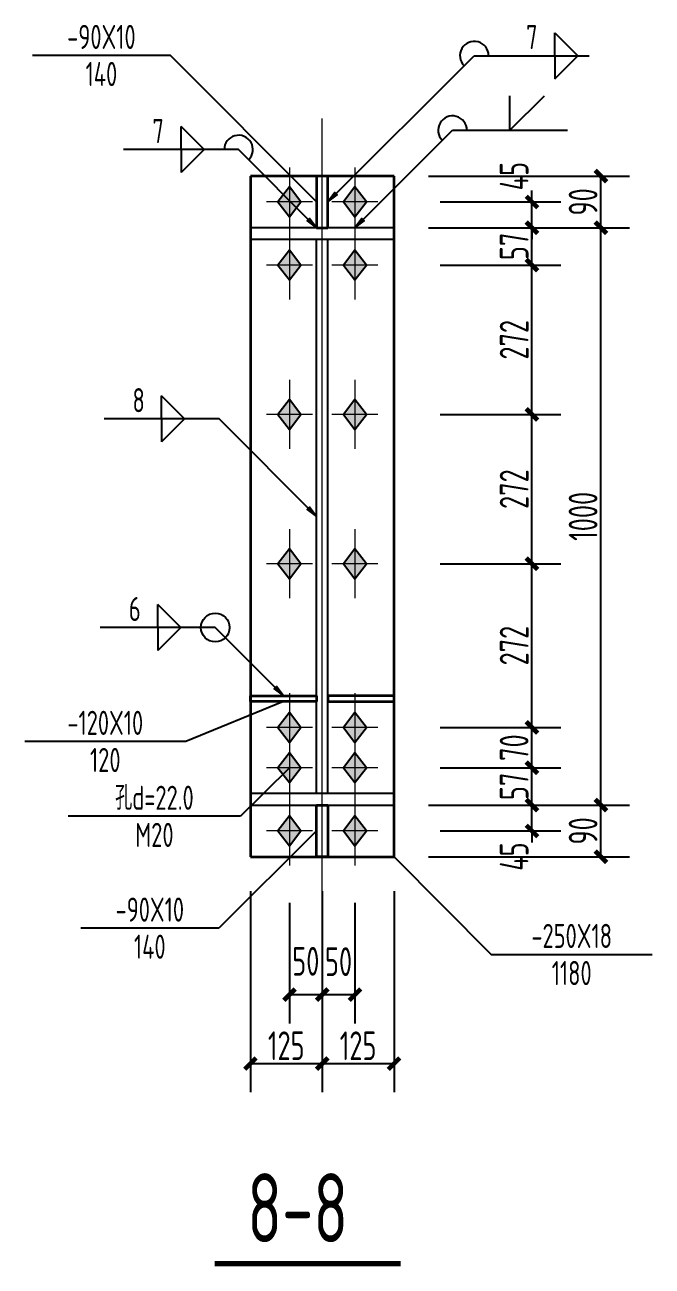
# Model space of a CAD drawing. Extents: x 69728788 to 150676229, y 15322671 to 43663798.
# Drawn here: x 75280707 to 75286166, y 19627183 to 19637987 of the extents above; entities that cross this region are included whole.
import ezdxf
from ezdxf.enums import TextEntityAlignment as Align

# ---------------------------------------------------------------- set-up
doc = ezdxf.new("R2010")
doc.units = 0
doc.header["$LTSCALE"] = 1000
doc.header["$MEASUREMENT"] = 0
doc.linetypes.add('线型6', pattern=[8.75, 5, -1.25, 1.25, -1.25])
doc.layers.get('0').update_dxf_attribs({"linetype": 'CONTINUOUS'})
doc.layers.get('DEFPOINTS').update_dxf_attribs({"linetype": 'CONTINUOUS'})
for name, color, linetype in [('10', 7, 'CONTINUOUS'), ('尺寸标注', 253, 'CONTINUOUS'), ('焊缝标注', 253, 'CONTINUOUS'), ('螺栓孔标注', 253, 'CONTINUOUS'), ('钢板标注', 253, 'CONTINUOUS')]:
    doc.layers.add(name, color=color, linetype=linetype)
doc.layers.add('20', color=2, linetype='CONTINUOUS', lineweight=35)
doc.styles.add('PkpmHz', font='Pkpmeng', dxfattribs={"width": 0.7, "bigfont": 'hztxt'})
doc.styles.add('TSSD_Rein', font='atssdeng.shx', dxfattribs={"width": 0.7, "bigfont": 'atssdchn.shx'})
doc.dimstyles.new('Pkpm_1.00', dxfattribs={"dimtxt": 250, "dimasz": 100, "dimexe": 250, "dimexo": 0.0625, "dimgap": 30, "dimtad": 1, "dimdec": 0, "dimrnd": 5, "dimzin": 0, "dimdsep": 46, "dimtxsty": 'PkpmHz', "dimblk1": 'ARCHTICK', "dimblk2": 'ARCHTICK', "dimsah": 1, "dimcen": 0.09, "dimadec": 0, "dimazin": 0, "dimtfac": 1, "dimtdec": 0, "dimtmove": 2, "dimatfit": 1, "dimfxl": 1, "dimtolj": 1, "dimtzin": 0, "dimarcsym": 0})

# ---------------------------------------------------------------- blocks, each defined once
blk = doc.blocks.new('_ArchTick')
at = {"color": 0, "linetype": 'ByBlock', "const_width": 0.4}
blk.add_lwpolyline([(-0.5, -0.5), (0.5, 0.5)], dxfattribs=at)
blk = doc.blocks.new('*D911')
at = {"layer": 'DEFPOINTS', "color": 0, "linetype": 'Continuous'}
for p in [(75283920, 19636446), (75285120, 19636446), (75283920, 19636221)]:
    blk.add_point(p, dxfattribs=at)
at = {"layer": '尺寸标注', "color": 0, "linetype": 'Continuous', "lineweight": -2}
for p, q in [((75285120, 19636446), (75285120, 19636546)), ((75284320, 19636446), (75285370, 19636446)), ((75285120, 19636221), (75285120, 19636446)), ((75284320, 19636221), (75285370, 19636221)), ((75285120, 19636221), (75285120, 19636121))]:
    blk.add_line(p, q, dxfattribs=at)
at = {"layer": '尺寸标注', "color": 0, "linetype": 'Continuous', "lineweight": -2, "xscale": 100, "yscale": 100, "zscale": 100}
for p, rotation in [((75285120, 19636446), 270), ((75285120, 19636221), 90)]:
    blk.add_blockref('_ArchTick', p, dxfattribs=dict(at, rotation=rotation))
at = {"layer": '尺寸标注', "color": 0, "linetype": 'Continuous', "insert": (75284965, 19636670), "char_height": 250, "attachment_point": 5, "rotation": 90, "style": 'PkpmHz'}
blk.add_mtext('\\A1;45', dxfattribs=at)
blk = doc.blocks.new('*D912')
at = {"layer": 'DEFPOINTS', "color": 0, "linetype": 'Continuous'}
for p in [(75283920, 19636221), (75285120, 19636221), (75283920, 19635896)]:
    blk.add_point(p, dxfattribs=at)
at = {"layer": '尺寸标注', "color": 0, "linetype": 'Continuous', "lineweight": -2}
for p, q in [((75284320, 19636221), (75285370, 19636221)), ((75285120, 19635896), (75285120, 19636221)), ((75284320, 19635896), (75285370, 19635896))]:
    blk.add_line(p, q, dxfattribs=at)
at = {"layer": '尺寸标注', "color": 0, "linetype": 'Continuous', "lineweight": -2, "xscale": 100, "yscale": 100, "zscale": 100}
for p, rotation in [((75285120, 19636221), 90), ((75285120, 19635896), 270)]:
    blk.add_blockref('_ArchTick', p, dxfattribs=dict(at, rotation=rotation))
at = {"layer": '尺寸标注', "color": 0, "linetype": 'Continuous', "insert": (75284965, 19636059), "char_height": 250, "attachment_point": 5, "rotation": 90, "style": 'PkpmHz'}
blk.add_mtext('\\A1;57', dxfattribs=at)
blk = doc.blocks.new('*D913')
at = {"layer": 'DEFPOINTS', "color": 0, "linetype": 'Continuous'}
for p in [(75283920, 19631196), (75285120, 19631196), (75283920, 19630971)]:
    blk.add_point(p, dxfattribs=at)
at = {"layer": '尺寸标注', "color": 0, "linetype": 'Continuous', "lineweight": -2}
for p, q in [((75285120, 19631196), (75285120, 19631296)), ((75284320, 19631196), (75285370, 19631196)), ((75285120, 19630971), (75285120, 19631196)), ((75284320, 19630971), (75285370, 19630971)), ((75285120, 19630971), (75285120, 19630871))]:
    blk.add_line(p, q, dxfattribs=at)
at = {"layer": '尺寸标注', "color": 0, "linetype": 'Continuous', "lineweight": -2, "xscale": 100, "yscale": 100, "zscale": 100}
for p, rotation in [((75285120, 19631196), 270), ((75285120, 19630971), 90)]:
    blk.add_blockref('_ArchTick', p, dxfattribs=dict(at, rotation=rotation))
at = {"layer": '尺寸标注', "color": 0, "linetype": 'Continuous', "insert": (75284965, 19630748), "char_height": 250, "attachment_point": 5, "rotation": 90, "style": 'PkpmHz'}
blk.add_mtext('\\A1;45', dxfattribs=at)
blk = doc.blocks.new('*D914')
at = {"layer": 'DEFPOINTS', "color": 0, "linetype": 'Continuous'}
for p in [(75283920, 19631521), (75285120, 19631521), (75283920, 19631196)]:
    blk.add_point(p, dxfattribs=at)
at = {"layer": '尺寸标注', "color": 0, "linetype": 'Continuous', "lineweight": -2}
for p, q in [((75284320, 19631521), (75285370, 19631521)), ((75285120, 19631196), (75285120, 19631521)), ((75284320, 19631196), (75285370, 19631196))]:
    blk.add_line(p, q, dxfattribs=at)
at = {"layer": '尺寸标注', "color": 0, "linetype": 'Continuous', "lineweight": -2, "xscale": 100, "yscale": 100, "zscale": 100}
for p, rotation in [((75285120, 19631521), 90), ((75285120, 19631196), 270)]:
    blk.add_blockref('_ArchTick', p, dxfattribs=dict(at, rotation=rotation))
at = {"layer": '尺寸标注', "color": 0, "linetype": 'Continuous', "insert": (75284965, 19631359), "char_height": 250, "attachment_point": 5, "rotation": 90, "style": 'PkpmHz'}
blk.add_mtext('\\A1;57', dxfattribs=at)
blk = doc.blocks.new('*D915')
at = {"layer": 'DEFPOINTS', "color": 0, "linetype": 'Continuous'}
for p in [(75283920, 19631871), (75285120, 19631871), (75283920, 19631521)]:
    blk.add_point(p, dxfattribs=at)
at = {"layer": '尺寸标注', "color": 0, "linetype": 'Continuous', "lineweight": -2}
for p, q in [((75284320, 19631871), (75285370, 19631871)), ((75285120, 19631521), (75285120, 19631871)), ((75284320, 19631521), (75285370, 19631521))]:
    blk.add_line(p, q, dxfattribs=at)
at = {"layer": '尺寸标注', "color": 0, "linetype": 'Continuous', "lineweight": -2, "xscale": 100, "yscale": 100, "zscale": 100}
for p, rotation in [((75285120, 19631871), 90), ((75285120, 19631521), 270)]:
    blk.add_blockref('_ArchTick', p, dxfattribs=dict(at, rotation=rotation))
at = {"layer": '尺寸标注', "color": 0, "linetype": 'Continuous', "insert": (75284965, 19631696), "char_height": 250, "attachment_point": 5, "rotation": 90, "style": 'PkpmHz'}
blk.add_mtext('\\A1;70', dxfattribs=at)
blk = doc.blocks.new('*D916')
at = {"layer": 'DEFPOINTS', "color": 0, "linetype": 'Continuous'}
for p in [(75283920, 19635896), (75285120, 19635896), (75283920, 19634596)]:
    blk.add_point(p, dxfattribs=at)
at = {"layer": '尺寸标注', "color": 0, "linetype": 'Continuous', "lineweight": -2}
for p, q in [((75284320, 19635896), (75285370, 19635896)), ((75285120, 19634596), (75285120, 19635896)), ((75284320, 19634596), (75285370, 19634596))]:
    blk.add_line(p, q, dxfattribs=at)
at = {"layer": '尺寸标注', "color": 0, "linetype": 'Continuous', "lineweight": -2, "xscale": 100, "yscale": 100, "zscale": 100}
for p, rotation in [((75285120, 19635896), 90), ((75285120, 19634596), 270)]:
    blk.add_blockref('_ArchTick', p, dxfattribs=dict(at, rotation=rotation))
at = {"layer": '尺寸标注', "color": 0, "linetype": 'Continuous', "insert": (75284965, 19635246), "char_height": 250, "attachment_point": 5, "rotation": 90, "style": 'PkpmHz'}
blk.add_mtext('\\A1;272', dxfattribs=at)
blk = doc.blocks.new('*D917')
at = {"layer": 'DEFPOINTS', "color": 0, "linetype": 'Continuous'}
for p in [(75283920, 19634596), (75285120, 19634596), (75283920, 19633296)]:
    blk.add_point(p, dxfattribs=at)
at = {"layer": '尺寸标注', "color": 0, "linetype": 'Continuous', "lineweight": -2}
for p, q in [((75284320, 19634596), (75285370, 19634596)), ((75285120, 19633296), (75285120, 19634596)), ((75284320, 19633296), (75285370, 19633296))]:
    blk.add_line(p, q, dxfattribs=at)
at = {"layer": '尺寸标注', "color": 0, "linetype": 'Continuous', "lineweight": -2, "xscale": 100, "yscale": 100, "zscale": 100}
for p, rotation in [((75285120, 19634596), 90), ((75285120, 19633296), 270)]:
    blk.add_blockref('_ArchTick', p, dxfattribs=dict(at, rotation=rotation))
at = {"layer": '尺寸标注', "color": 0, "linetype": 'Continuous', "insert": (75284965, 19633946), "char_height": 250, "attachment_point": 5, "rotation": 90, "style": 'PkpmHz'}
blk.add_mtext('\\A1;272', dxfattribs=at)
blk = doc.blocks.new('*D918')
at = {"layer": 'DEFPOINTS', "color": 0, "linetype": 'Continuous'}
for p in [(75283920, 19633296), (75285120, 19633296), (75283920, 19631871)]:
    blk.add_point(p, dxfattribs=at)
at = {"layer": '尺寸标注', "color": 0, "linetype": 'Continuous', "lineweight": -2}
for p, q in [((75284320, 19633296), (75285370, 19633296)), ((75285120, 19631871), (75285120, 19633296)), ((75284320, 19631871), (75285370, 19631871))]:
    blk.add_line(p, q, dxfattribs=at)
at = {"layer": '尺寸标注', "color": 0, "linetype": 'Continuous', "lineweight": -2, "xscale": 100, "yscale": 100, "zscale": 100}
for p, rotation in [((75285120, 19633296), 90), ((75285120, 19631871), 270)]:
    blk.add_blockref('_ArchTick', p, dxfattribs=dict(at, rotation=rotation))
at = {"layer": '尺寸标注', "color": 0, "linetype": 'Continuous', "insert": (75284965, 19632584), "char_height": 250, "attachment_point": 5, "rotation": 90, "style": 'PkpmHz'}
blk.add_mtext('\\A1;272', dxfattribs=at)
blk = doc.blocks.new('*D919')
at = {"layer": 'DEFPOINTS', "color": 0, "linetype": 'Continuous'}
for p in [(75283010, 19630746), (75283295, 19630746), (75283295, 19629546)]:
    blk.add_point(p, dxfattribs=at)
at = {"layer": '尺寸标注', "color": 0, "linetype": 'Continuous', "lineweight": -2}
for p, q in [((75283010, 19630346), (75283010, 19629296)), ((75283295, 19630346), (75283295, 19629296)), ((75283010, 19629546), (75283295, 19629546))]:
    blk.add_line(p, q, dxfattribs=at)
at = {"layer": '尺寸标注', "color": 0, "linetype": 'Continuous', "lineweight": -2, "xscale": 100, "yscale": 100, "zscale": 100, "rotation": 180}
blk.add_blockref('_ArchTick', (75283010, 19629546), dxfattribs=at)
at = {"layer": '尺寸标注', "color": 0, "linetype": 'Continuous', "lineweight": -2, "xscale": 100, "yscale": 100, "zscale": 100}
blk.add_blockref('_ArchTick', (75283295, 19629546), dxfattribs=at)
at = {"layer": '尺寸标注', "color": 0, "linetype": 'Continuous', "insert": (75283152, 19629836), "char_height": 250, "attachment_point": 5, "style": 'PkpmHz'}
blk.add_mtext('\\A1;50', dxfattribs=at)
blk = doc.blocks.new('*D920')
at = {"layer": 'DEFPOINTS', "color": 0, "linetype": 'Continuous'}
for p in [(75283295, 19630746), (75283580, 19630746), (75283580, 19629546)]:
    blk.add_point(p, dxfattribs=at)
at = {"layer": '尺寸标注', "color": 0, "linetype": 'Continuous', "lineweight": -2}
for p, q in [((75283295, 19630346), (75283295, 19629296)), ((75283580, 19630346), (75283580, 19629296)), ((75283295, 19629546), (75283580, 19629546))]:
    blk.add_line(p, q, dxfattribs=at)
at = {"layer": '尺寸标注', "color": 0, "linetype": 'Continuous', "lineweight": -2, "xscale": 100, "yscale": 100, "zscale": 100, "rotation": 180}
blk.add_blockref('_ArchTick', (75283295, 19629546), dxfattribs=at)
at = {"layer": '尺寸标注', "color": 0, "linetype": 'Continuous', "lineweight": -2, "xscale": 100, "yscale": 100, "zscale": 100}
blk.add_blockref('_ArchTick', (75283580, 19629546), dxfattribs=at)
at = {"layer": '尺寸标注', "color": 0, "linetype": 'Continuous', "insert": (75283437, 19629833), "char_height": 250, "attachment_point": 5, "style": 'PkpmHz'}
blk.add_mtext('\\A1;50', dxfattribs=at)
blk = doc.blocks.new('*D921')
at = {"layer": 'DEFPOINTS', "color": 0, "linetype": 'Continuous'}
for p in [(75282670, 19630746), (75283295, 19630746), (75283295, 19628946)]:
    blk.add_point(p, dxfattribs=at)
at = {"layer": '尺寸标注', "color": 0, "linetype": 'Continuous', "lineweight": -2}
for p, q in [((75282670, 19630446), (75282670, 19628696)), ((75283295, 19630446), (75283295, 19628696)), ((75282670, 19628946), (75283295, 19628946))]:
    blk.add_line(p, q, dxfattribs=at)
at = {"layer": '尺寸标注', "color": 0, "linetype": 'Continuous', "lineweight": -2, "xscale": 100, "yscale": 100, "zscale": 100, "rotation": 180}
blk.add_blockref('_ArchTick', (75282670, 19628946), dxfattribs=at)
at = {"layer": '尺寸标注', "color": 0, "linetype": 'Continuous', "lineweight": -2, "xscale": 100, "yscale": 100, "zscale": 100}
blk.add_blockref('_ArchTick', (75283295, 19628946), dxfattribs=at)
at = {"layer": '尺寸标注', "color": 0, "linetype": 'Continuous', "insert": (75282982, 19629101), "char_height": 250, "attachment_point": 5, "style": 'PkpmHz'}
blk.add_mtext('\\A1;125', dxfattribs=at)
blk = doc.blocks.new('*D922')
at = {"layer": 'DEFPOINTS', "color": 0, "linetype": 'Continuous'}
for p in [(75283295, 19630746), (75283920, 19630746), (75283920, 19628946)]:
    blk.add_point(p, dxfattribs=at)
at = {"layer": '尺寸标注', "color": 0, "linetype": 'Continuous', "lineweight": -2}
for p, q in [((75283295, 19630446), (75283295, 19628696)), ((75283920, 19630446), (75283920, 19628696)), ((75283295, 19628946), (75283920, 19628946))]:
    blk.add_line(p, q, dxfattribs=at)
at = {"layer": '尺寸标注', "color": 0, "linetype": 'Continuous', "lineweight": -2, "xscale": 100, "yscale": 100, "zscale": 100, "rotation": 180}
blk.add_blockref('_ArchTick', (75283295, 19628946), dxfattribs=at)
at = {"layer": '尺寸标注', "color": 0, "linetype": 'Continuous', "lineweight": -2, "xscale": 100, "yscale": 100, "zscale": 100}
blk.add_blockref('_ArchTick', (75283920, 19628946), dxfattribs=at)
at = {"layer": '尺寸标注', "color": 0, "linetype": 'Continuous', "insert": (75283607, 19629101), "char_height": 250, "attachment_point": 5, "style": 'PkpmHz'}
blk.add_mtext('\\A1;125', dxfattribs=at)
blk = doc.blocks.new('*D923')
at = {"layer": 'DEFPOINTS', "color": 0, "linetype": 'Continuous'}
for p in [(75283920, 19631196), (75285720, 19631196), (75283920, 19630746)]:
    blk.add_point(p, dxfattribs=at)
at = {"layer": '尺寸标注', "color": 0, "linetype": 'Continuous', "lineweight": -2}
for p, q in [((75284220, 19631196), (75285970, 19631196)), ((75285720, 19630746), (75285720, 19631196)), ((75284220, 19630746), (75285970, 19630746))]:
    blk.add_line(p, q, dxfattribs=at)
at = {"layer": '尺寸标注', "color": 0, "linetype": 'Continuous', "lineweight": -2, "xscale": 100, "yscale": 100, "zscale": 100}
for p, rotation in [((75285720, 19631196), 90), ((75285720, 19630746), 270)]:
    blk.add_blockref('_ArchTick', p, dxfattribs=dict(at, rotation=rotation))
at = {"layer": '尺寸标注', "color": 0, "linetype": 'Continuous', "insert": (75285565, 19630971), "char_height": 250, "attachment_point": 5, "rotation": 90, "style": 'PkpmHz'}
blk.add_mtext('\\A1;90', dxfattribs=at)
blk = doc.blocks.new('*D924')
at = {"layer": 'DEFPOINTS', "color": 0, "linetype": 'Continuous'}
for p in [(75283920, 19636221), (75285720, 19636221), (75283920, 19631196)]:
    blk.add_point(p, dxfattribs=at)
at = {"layer": '尺寸标注', "color": 0, "linetype": 'Continuous', "lineweight": -2}
for p, q in [((75284220, 19636221), (75285970, 19636221)), ((75285720, 19631196), (75285720, 19636221)), ((75284220, 19631196), (75285970, 19631196))]:
    blk.add_line(p, q, dxfattribs=at)
at = {"layer": '尺寸标注', "color": 0, "linetype": 'Continuous', "lineweight": -2, "xscale": 100, "yscale": 100, "zscale": 100}
for p, rotation in [((75285720, 19636221), 90), ((75285720, 19631196), 270)]:
    blk.add_blockref('_ArchTick', p, dxfattribs=dict(at, rotation=rotation))
at = {"layer": '尺寸标注', "color": 0, "linetype": 'Continuous', "insert": (75285565, 19633709), "char_height": 250, "attachment_point": 5, "rotation": 90, "style": 'PkpmHz'}
blk.add_mtext('\\A1;1000', dxfattribs=at)
blk = doc.blocks.new('*D925')
at = {"layer": 'DEFPOINTS', "color": 0, "linetype": 'Continuous'}
for p in [(75283920, 19636671), (75285720, 19636671), (75283920, 19636221)]:
    blk.add_point(p, dxfattribs=at)
at = {"layer": '尺寸标注', "color": 0, "linetype": 'Continuous', "lineweight": -2}
for p, q in [((75284220, 19636671), (75285970, 19636671)), ((75285720, 19636221), (75285720, 19636671)), ((75284220, 19636221), (75285970, 19636221))]:
    blk.add_line(p, q, dxfattribs=at)
at = {"layer": '尺寸标注', "color": 0, "linetype": 'Continuous', "lineweight": -2, "xscale": 100, "yscale": 100, "zscale": 100}
for p, rotation in [((75285720, 19636671), 90), ((75285720, 19636221), 270)]:
    blk.add_blockref('_ArchTick', p, dxfattribs=dict(at, rotation=rotation))
at = {"layer": '尺寸标注', "color": 0, "linetype": 'Continuous', "insert": (75285565, 19636446), "char_height": 250, "attachment_point": 5, "rotation": 90, "style": 'PkpmHz'}
blk.add_mtext('\\A1;90', dxfattribs=at)

msp = doc.modelspace()

# ---------------------------------------------------------------- hatches: boundary and pattern name
at = {"layer": '10'}
for points in [[(75283009.9, 19636576.3), (75282909.9, 19636446.3), (75283009.9, 19636316.3), (75283109.9, 19636446.3)], [(75283579.9, 19636576.3), (75283479.9, 19636446.3), (75283579.9, 19636316.3), (75283679.9, 19636446.3)], [(75283009.9, 19636026.3), (75282909.9, 19635896.3), (75283009.9, 19635766.3), (75283109.9, 19635896.3)], [(75283579.9, 19636026.3), (75283479.9, 19635896.3), (75283579.9, 19635766.3), (75283679.9, 19635896.3)], [(75283009.9, 19634726.3), (75282909.9, 19634596.3), (75283009.9, 19634466.3), (75283109.9, 19634596.3)], [(75283579.9, 19634726.3), (75283479.9, 19634596.3), (75283579.9, 19634466.3), (75283679.9, 19634596.3)], [(75283009.9, 19633426.3), (75282909.9, 19633296.3), (75283009.9, 19633166.3), (75283109.9, 19633296.3)], [(75283579.9, 19633426.3), (75283479.9, 19633296.3), (75283579.9, 19633166.3), (75283679.9, 19633296.3)], [(75283009.9, 19632001.4), (75282909.9, 19631871.4), (75283009.9, 19631741.4), (75283109.9, 19631871.4)], [(75283579.9, 19632001.4), (75283479.9, 19631871.4), (75283579.9, 19631741.4), (75283679.9, 19631871.4)], [(75283009.9, 19631651.4), (75282909.9, 19631521.4), (75283009.9, 19631391.4), (75283109.9, 19631521.4)], [(75283579.9, 19631651.4), (75283479.9, 19631521.4), (75283579.9, 19631391.4), (75283679.9, 19631521.4)], [(75283009.9, 19631101.4), (75282909.9, 19630971.4), (75283009.9, 19630841.4), (75283109.9, 19630971.4)], [(75283579.9, 19631101.4), (75283479.9, 19630971.4), (75283579.9, 19630841.4), (75283679.9, 19630971.4)]]:
    msp.add_hatch(color=1, dxfattribs=at).paths.add_polyline_path(points)
at = {"layer": '焊缝标注'}
for points in [[(75283344.9, 19636446.3), (75283426.2, 19636506.4), (75283405, 19636527.6)], [(75283244.9, 19636221.3), (75283184.9, 19636302.7), (75283163.6, 19636281.5)], [(75283579.9, 19636221.3), (75283661.2, 19636281.4), (75283640, 19636302.6)], [(75283244.9, 19633708.8), (75283184.9, 19633790.2), (75283163.6, 19633769)], [(75282957.4, 19632146.4), (75282897.4, 19632227.8), (75282876.1, 19632206.6)]]:
    msp.add_hatch(color=256, dxfattribs=at).paths.add_polyline_path(points)

# ---------------------------------------------------------------- linework, layer by layer
at = {"layer": '10', "linetype": '线型6', "lineweight": 18, "ltscale": 100}
msp.add_line((75283294.9, 19630246.3), (75283294.9, 19637171.3), dxfattribs=at)
at = {"layer": '10', "color": 9, "lineweight": 18, "ltscale": 100}
for p, q in [((75283009.9, 19636746.3), (75283009.9, 19636146.3)), ((75283579.9, 19636746.3), (75283579.9, 19636146.3)), ((75283209.9, 19636446.3), (75282809.9, 19636446.3)), ((75283779.9, 19636446.3), (75283379.9, 19636446.3)), ((75283009.9, 19636196.3), (75283009.9, 19635596.3)), ((75283579.9, 19636196.3), (75283579.9, 19635596.3)), ((75283209.9, 19635896.3), (75282809.9, 19635896.3)), ((75283779.9, 19635896.3), (75283379.9, 19635896.3)), ((75283009.9, 19634896.3), (75283009.9, 19634296.3)), ((75283579.9, 19634896.3), (75283579.9, 19634296.3)), ((75283209.9, 19634596.3), (75282809.9, 19634596.3)), ((75283779.9, 19634596.3), (75283379.9, 19634596.3)), ((75283009.9, 19633596.3), (75283009.9, 19632996.3)), ((75283579.9, 19633596.3), (75283579.9, 19632996.3)), ((75283209.9, 19633296.3), (75282809.9, 19633296.3)), ((75283779.9, 19633296.3), (75283379.9, 19633296.3)), ((75283009.9, 19632171.4), (75283009.9, 19631571.4)), ((75283579.9, 19632171.4), (75283579.9, 19631571.4)), ((75283209.9, 19631871.4), (75282809.9, 19631871.4)), ((75283779.9, 19631871.4), (75283379.9, 19631871.4)), ((75283009.9, 19631821.4), (75283009.9, 19631221.4)), ((75283579.9, 19631821.4), (75283579.9, 19631221.4)), ((75283209.9, 19631521.4), (75282809.9, 19631521.4)), ((75283779.9, 19631521.4), (75283379.9, 19631521.4)), ((75283009.9, 19631271.4), (75283009.9, 19630671.4)), ((75283579.9, 19631271.4), (75283579.9, 19630671.4)), ((75283209.9, 19630971.4), (75282809.9, 19630971.4)), ((75283779.9, 19630971.4), (75283379.9, 19630971.4))]:
    msp.add_line(p, q, dxfattribs=at)
at = {"layer": '10', "color": 3, "ltscale": 100}
for p, q in [((75283919.9, 19636221.3), (75282669.9, 19636221.3)), ((75282669.9, 19636221.3), (75282669.9, 19636121.3)), ((75283919.9, 19636121.3), (75283919.9, 19636221.3)), ((75282669.9, 19636121.3), (75283919.9, 19636121.3)), ((75283244.9, 19631296.4), (75283244.9, 19636121.3)), ((75283344.9, 19631296.4), (75283344.9, 19636121.3)), ((75283919.9, 19631296.4), (75282669.9, 19631296.4)), ((75282669.9, 19631296.4), (75282669.9, 19631196.4)), ((75283919.9, 19631196.4), (75283919.9, 19631296.4)), ((75282669.9, 19631196.4), (75283919.9, 19631196.4))]:
    msp.add_line(p, q, dxfattribs=at)
at = {"layer": '10', "color": 1, "linetype": 'Continuous'}
for points in [[(75283009.9, 19636576.3), (75282909.9, 19636446.3), (75283009.9, 19636316.3), (75283109.9, 19636446.3)], [(75283579.9, 19636576.3), (75283479.9, 19636446.3), (75283579.9, 19636316.3), (75283679.9, 19636446.3)], [(75283009.9, 19636026.3), (75282909.9, 19635896.3), (75283009.9, 19635766.3), (75283109.9, 19635896.3)], [(75283579.9, 19636026.3), (75283479.9, 19635896.3), (75283579.9, 19635766.3), (75283679.9, 19635896.3)], [(75283009.9, 19634726.3), (75282909.9, 19634596.3), (75283009.9, 19634466.3), (75283109.9, 19634596.3)], [(75283579.9, 19634726.3), (75283479.9, 19634596.3), (75283579.9, 19634466.3), (75283679.9, 19634596.3)], [(75283009.9, 19633426.3), (75282909.9, 19633296.3), (75283009.9, 19633166.3), (75283109.9, 19633296.3)], [(75283579.9, 19633426.3), (75283479.9, 19633296.3), (75283579.9, 19633166.3), (75283679.9, 19633296.3)], [(75283009.9, 19632001.4), (75282909.9, 19631871.4), (75283009.9, 19631741.4), (75283109.9, 19631871.4)], [(75283579.9, 19632001.4), (75283479.9, 19631871.4), (75283579.9, 19631741.4), (75283679.9, 19631871.4)], [(75283009.9, 19631651.4), (75282909.9, 19631521.4), (75283009.9, 19631391.4), (75283109.9, 19631521.4)], [(75283579.9, 19631651.4), (75283479.9, 19631521.4), (75283579.9, 19631391.4), (75283679.9, 19631521.4)], [(75283009.9, 19631101.4), (75282909.9, 19630971.4), (75283009.9, 19630841.4), (75283109.9, 19630971.4)], [(75283579.9, 19631101.4), (75283479.9, 19630971.4), (75283579.9, 19630841.4), (75283679.9, 19630971.4)]]:
    msp.add_lwpolyline(points, close=True, dxfattribs=at)
at = {"layer": '10', "const_width": 45}
msp.add_lwpolyline([(75282359, 19627205.1), (75283979, 19627205.1)], dxfattribs=at)
at = {"layer": '20', "ltscale": 100}
for p, q in [((75283919.9, 19636671.3), (75282669.9, 19636671.3)), ((75282669.9, 19636671.3), (75282669.9, 19630746.3)), ((75283344.9, 19636671.3), (75283244.9, 19636671.3)), ((75283244.9, 19636671.3), (75283244.9, 19636221.3)), ((75283344.9, 19636221.3), (75283344.9, 19636671.3)), ((75283919.9, 19630746.3), (75283919.9, 19636671.3)), ((75283244.9, 19636221.3), (75283344.9, 19636221.3)), ((75282669.9, 19632096.4), (75282669.9, 19632146.4)), ((75282669.9, 19632146.4), (75283244.9, 19632146.4)), ((75283244.9, 19632096.4), (75282669.9, 19632096.4)), ((75283244.9, 19632146.4), (75283244.9, 19632096.4)), ((75283919.9, 19632146.4), (75283344.9, 19632146.4)), ((75283344.9, 19632146.4), (75283344.9, 19632096.4)), ((75283344.9, 19632096.4), (75283919.9, 19632096.4)), ((75283919.9, 19632096.4), (75283919.9, 19632146.4)), ((75283244.9, 19631196.4), (75283344.9, 19631196.4)), ((75283244.9, 19630746.4), (75283244.9, 19631196.4)), ((75283344.9, 19631196.4), (75283344.9, 19630746.4)), ((75282669.9, 19630746.3), (75283919.9, 19630746.3)), ((75283344.9, 19630746.4), (75283244.9, 19630746.4))]:
    msp.add_line(p, q, dxfattribs=at)
at = {"layer": '焊缝标注', "ltscale": 100}
for p, q in [((75285318.2, 19637918.6), (75285518.2, 19637718.6)), ((75285318.2, 19637718.6), (75285318.2, 19637918.6)), ((75283344.9, 19636446.3), (75284618.2, 19637718.6)), ((75284618.2, 19637718.6), (75285618.2, 19637718.6)), ((75285318.2, 19637518.6), (75285518.2, 19637718.6)), ((75285318.2, 19637718.6), (75285318.2, 19637518.6)), ((75284928.7, 19637069.5), (75284928.7, 19637369.5)), ((75284928.7, 19637069.5), (75285228.7, 19637369.5)), ((75282266.9, 19636900.9), (75282066.9, 19637100.9)), ((75282066.9, 19636900.9), (75282066.9, 19637100.9)), ((75283579.9, 19636221.3), (75284428.7, 19637069.5)), ((75284428.7, 19637069.5), (75285428.7, 19637069.5)), ((75282566.9, 19636900.9), (75281566.9, 19636900.9)), ((75282266.9, 19636900.9), (75282066.9, 19636700.9)), ((75282066.9, 19636900.9), (75282066.9, 19636700.9)), ((75283244.9, 19636221.3), (75282566.9, 19636900.9)), ((75282097.4, 19634558.4), (75281897.4, 19634758.4)), ((75281897.4, 19634558.4), (75281897.4, 19634758.4)), ((75282397.4, 19634558.4), (75281397.4, 19634558.4)), ((75282097.4, 19634558.4), (75281897.4, 19634358.4)), ((75281897.4, 19634558.4), (75281897.4, 19634358.4)), ((75283244.9, 19633708.8), (75282397.4, 19634558.4)), ((75282064.1, 19632741.1), (75281864.1, 19632941.1)), ((75281864.1, 19632741.1), (75281864.1, 19632941.1)), ((75282364.1, 19632741.1), (75281364.1, 19632741.1)), ((75282064.1, 19632741.1), (75281864.1, 19632541.1)), ((75281864.1, 19632741.1), (75281864.1, 19632541.1)), ((75282957.4, 19632146.4), (75282364.1, 19632741.1))]:
    msp.add_line(p, q, dxfattribs=at)
at = {"layer": '焊缝标注', "linetype": 'Continuous'}
for points in [[(75283344.9, 19636446.3), (75283426.2, 19636506.4), (75283405, 19636527.6)], [(75283244.9, 19636221.3), (75283184.9, 19636302.7), (75283163.6, 19636281.5)], [(75283579.9, 19636221.3), (75283661.2, 19636281.4), (75283640, 19636302.6)], [(75283244.9, 19633708.8), (75283184.9, 19633790.2), (75283163.6, 19633769)], [(75282957.4, 19632146.4), (75282897.4, 19632227.8), (75282876.1, 19632206.6)]]:
    msp.add_lwpolyline(points, close=True, dxfattribs=at)
at = {"layer": '焊缝标注', "ltscale": 100}
msp.add_circle((75282364.1, 19632741.1), 125, dxfattribs=at)
for centre, start, end in [((75284618.2, 19637718.6), 0, 224.97719), ((75284428.7, 19637069.5), 0, 224.97719), ((75282566.9, 19636900.9), 314.93155, 180)]:
    msp.add_arc(centre, 125, start, end, dxfattribs=at)
at = {"layer": '螺栓孔标注', "ltscale": 100}
for p, q in [((75283009.9, 19631521.4), (75282584.8, 19631098)), ((75282584.8, 19631098), (75281084.8, 19631098))]:
    msp.add_line(p, q, dxfattribs=at)
at = {"layer": '螺栓孔标注', "ltscale": 100, "const_width": 10}
msp.add_lwpolyline([(75283014.9, 19631521.4, 1), (75283004.9, 19631521.4, 1)], format="xyb", close=True, dxfattribs=at)
at = {"layer": '钢板标注', "ltscale": 100}
for p, q in [((75281973.6, 19637720.6), (75280773.6, 19637720.6)), ((75283244.9, 19636446.3), (75281973.6, 19637720.6)), ((75282957.4, 19632096.4), (75282107.2, 19631750.1)), ((75282107.2, 19631750.1), (75280707.2, 19631750.1)), ((75283244.9, 19630971.4), (75282394.7, 19630124.5)), ((75283919.9, 19630746.3), (75284766, 19629895.4)), ((75282394.7, 19630124.5), (75281194.7, 19630124.5)), ((75284766, 19629895.4), (75286166, 19629895.4))]:
    msp.add_line(p, q, dxfattribs=at)
at = {"layer": '钢板标注', "ltscale": 100, "const_width": 10}
for points in [[(75283249.9, 19636446.3, 1), (75283239.9, 19636446.3, 1)], [(75282962.4, 19632096.4, 1), (75282952.4, 19632096.4, 1)], [(75283249.9, 19630971.4, 1), (75283239.9, 19630971.4, 1)], [(75283924.9, 19630746.3, 1), (75283914.9, 19630746.3, 1)]]:
    msp.add_lwpolyline(points, format="xyb", close=True, dxfattribs=at)

# ---------------------------------------------------------------- texts
at = {"layer": '10', "style": 'TSSD_Rein', "width": 0.7}
msp.add_text('8-8', height=600, dxfattribs=at).set_placement((75282642.7, 19627390.6))
at = {"layer": '焊缝标注', "style": 'PkpmHz', "width": 0.71}
for s, p in [('7', (75285118.2, 19637775.2)), ('7', (75281866.9, 19636957.6)), ('8', (75281697.4, 19634615)), ('6', (75281664.1, 19632797.7))]:
    msp.add_text(s, height=210, dxfattribs=at).set_placement(p, align=Align.CENTER)
at = {"layer": '螺栓孔标注', "style": 'PkpmHz', "width": 0.71}
msp.add_text('孔d=22.0', height=210, dxfattribs=at).set_placement((75281834.8, 19631154.6), align=Align.CENTER)
msp.add_text('M20', height=210, dxfattribs=at).set_placement((75281834.8, 19631041.3), align=Align.TOP_CENTER)
at = {"layer": '钢板标注', "style": 'PkpmHz', "width": 0.71}
for s, p in [('-90X10', (75281373.6, 19637777.2)), ('-120X10', (75281407.2, 19631806.7)), ('-90X10', (75281794.7, 19630181.2)), ('-250X18', (75285466, 19629952))]:
    msp.add_text(s, height=210, dxfattribs=at).set_placement(p, align=Align.CENTER)
for s, p in [('140', (75281373.6, 19637664)), ('120', (75281407.2, 19631693.5)), ('140', (75281794.7, 19630067.9)), ('1180', (75285466, 19629838.8))]:
    msp.add_text(s, height=210, dxfattribs=at).set_placement(p, align=Align.TOP_CENTER)

# ---------------------------------------------------------------- dimensions: what is measured, and where the dimension line sits
at = {"layer": '尺寸标注', "linetype": 'Continuous'}
for base, p1, p2, picture, middle in [((75285119.9, 19636446.3), (75283919.9, 19636221.3), (75283919.9, 19636446.3), '*D911', (75284964.6, 19636669.9)), ((75285119.9, 19631196.4), (75283919.9, 19630971.4), (75283919.9, 19631196.4), '*D913', (75284964.6, 19630747.7))]:
    dim = msp.add_linear_dim(base=base, p1=p1, p2=p2, angle=90, text='45', dimstyle='Pkpm_1.00', override={"dimexo": 400, "dimtih": 0, "dimtoh": 0}, dxfattribs=at)
    dim.commit()
    dim.dimension.update_dxf_attribs({"geometry": picture, "text_midpoint": middle, "dimtype": 160})
for base, p1, p2, text, override, picture, middle in [((75285719.9, 19636671.3), (75283919.9, 19636221.3), (75283919.9, 19636671.3), '90', {"dimexo": 300, "dimtih": 0, "dimtoh": 0}, '*D925', (75285564.9, 19636446.3)), ((75285119.9, 19636221.3), (75283919.9, 19635896.3), (75283919.9, 19636221.3), '57', {"dimexo": 400, "dimtih": 0, "dimtoh": 0}, '*D912', (75284964.9, 19636058.8)), ((75285719.9, 19636221.3), (75283919.9, 19631196.4), (75283919.9, 19636221.3), '1000', {"dimexo": 300, "dimtih": 0, "dimtoh": 0}, '*D924', (75285564.9, 19633708.8)), ((75285119.9, 19635896.3), (75283919.9, 19634596.3), (75283919.9, 19635896.3), '272', {"dimexo": 400, "dimtih": 0, "dimtoh": 0}, '*D916', (75284964.9, 19635246.3)), ((75285119.9, 19634596.3), (75283919.9, 19633296.3), (75283919.9, 19634596.3), '272', {"dimexo": 400, "dimtih": 0, "dimtoh": 0}, '*D917', (75284964.9, 19633946.3)), ((75285119.9, 19633296.3), (75283919.9, 19631871.4), (75283919.9, 19633296.3), '272', {"dimexo": 400, "dimtih": 0, "dimtoh": 0}, '*D918', (75284964.9, 19632583.8)), ((75285119.9, 19631871.4), (75283919.9, 19631521.4), (75283919.9, 19631871.4), '70', {"dimexo": 400, "dimtih": 0, "dimtoh": 0}, '*D915', (75284964.9, 19631696.4)), ((75285119.9, 19631521.4), (75283919.9, 19631196.4), (75283919.9, 19631521.4), '57', {"dimexo": 400, "dimtih": 0, "dimtoh": 0}, '*D914', (75284964.9, 19631358.9)), ((75285719.9, 19631196.4), (75283919.9, 19630746.3), (75283919.9, 19631196.4), '90', {"dimexo": 300, "dimtih": 0, "dimtoh": 0}, '*D923', (75285564.9, 19630971.3))]:
    dim = msp.add_linear_dim(base=base, p1=p1, p2=p2, angle=90, text=text, dimstyle='Pkpm_1.00', override=override, dxfattribs=at)
    dim.commit()
    dim.dimension.update_dxf_attribs({"geometry": picture, "text_midpoint": middle})
for base, p1, p2, picture, middle in [((75283294.9, 19628946.3), (75282669.9, 19630746.3), (75283294.9, 19630746.3), '*D921', (75282982.4, 19629101.3)), ((75283919.9, 19628946.3), (75283294.9, 19630746.3), (75283919.9, 19630746.3), '*D922', (75283607.4, 19629101.3))]:
    dim = msp.add_linear_dim(base=base, p1=p1, p2=p2, text='125', dimstyle='Pkpm_1.00', override={"dimexo": 300, "dimtih": 0, "dimtoh": 0}, dxfattribs=at)
    dim.commit()
    dim.dimension.update_dxf_attribs({"geometry": picture, "text_midpoint": middle})
for base, p1, p2, picture, middle in [((75283294.9, 19629546.3), (75283009.9, 19630746.3), (75283294.9, 19630746.3), '*D919', (75283152.4, 19629836.5)), ((75283579.9, 19629546.3), (75283294.9, 19630746.3), (75283579.9, 19630746.3), '*D920', (75283437.4, 19629832.9))]:
    dim = msp.add_linear_dim(base=base, p1=p1, p2=p2, text='50', dimstyle='Pkpm_1.00', override={"dimexo": 400, "dimtih": 0, "dimtoh": 0}, dxfattribs=at)
    dim.commit()
    dim.dimension.update_dxf_attribs({"geometry": picture, "text_midpoint": middle, "dimtype": 160})

doc.saveas('drawing.dxf')
